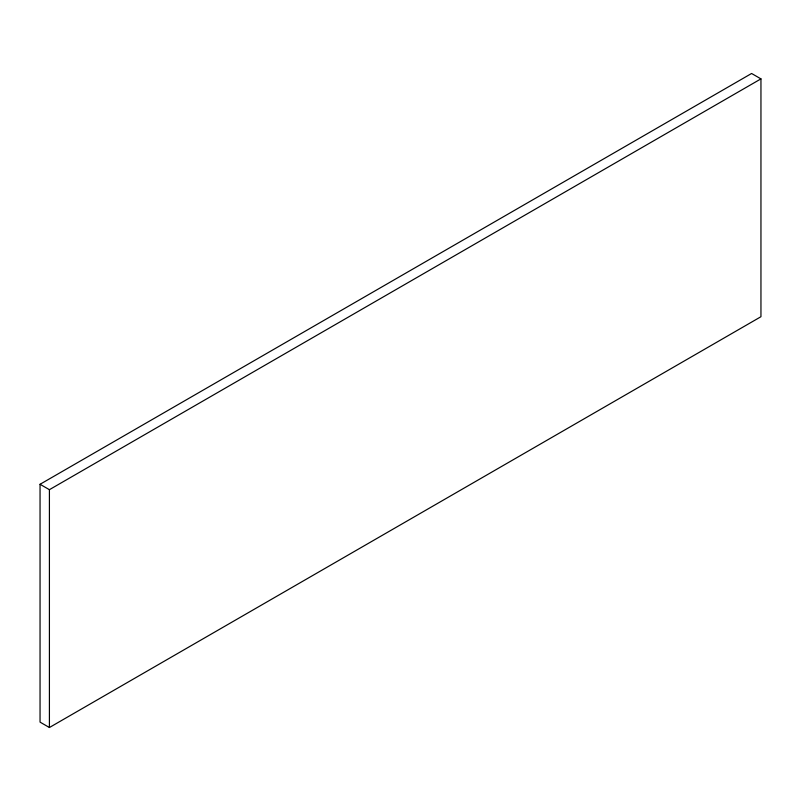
<?xml version="1.0" encoding="UTF-8"?>
<svg xmlns="http://www.w3.org/2000/svg" width="801" height="801" viewBox="0 0 801 801"><rect width="100%" height="100%" fill="white"/><g stroke="black" fill="none" stroke-linecap="round" stroke-linejoin="round"><path stroke-width="1.2" d="M40.05 484.285L751.588 73.482L760.95 78.878L760.95 316.715L49.412 727.518L40.05 722.122L40.05 484.285L49.412 489.681L760.95 78.878M49.412 489.681L49.412 727.518"/></g></svg>
